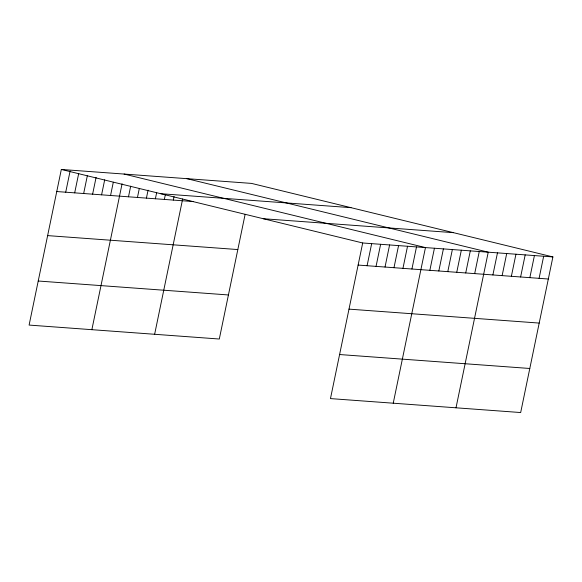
<?xml version="1.0" encoding="UTF-8"?>
<svg xmlns="http://www.w3.org/2000/svg" width="582" height="582" viewBox="0 0 582 582"><rect width="100%" height="100%" fill="white"/><g stroke="black" fill="none" stroke-linecap="round" stroke-linejoin="round"><path stroke-width="0.87" d="M552.9 256.924L362.695 242.978L330.467 398.597L520.672 412.543L552.9 256.924L251.533 183.403L61.328 169.457L29.1 325.076L219.305 339.022L245.131 214.3M65.722 192.198L70.109 170.999M74.685 192.853L78.716 173.421M83.655 193.515L87.315 175.844M92.618 194.17L96.095 177.386M101.588 194.832L104.695 179.809M110.558 195.487L113.301 182.231M91.869 329.681L122.082 183.774M128.491 196.803L130.681 186.196M137.454 197.458L139.287 188.626M146.424 198.113L148.068 190.161M155.387 198.775L156.667 192.591M164.357 199.43L165.273 195.014M173.32 200.084L174.054 196.556M154.637 334.279L182.653 198.979M367.089 265.727L371.665 243.64M376.052 266.381L380.628 244.295M385.022 267.036L389.598 244.949M393.985 267.698L398.561 245.611M402.955 268.353L407.531 246.266M411.925 269.008L416.494 246.921M393.236 403.202L425.464 247.583L124.097 174.054M429.858 270.324L434.427 248.238M438.821 270.979L443.397 248.892M447.791 271.641L452.359 249.554M456.754 272.296L461.33 250.209M465.724 272.951L470.3 250.871M474.686 273.613L479.262 251.526M456.004 407.807L488.233 252.181L186.866 178.659M492.896 274.944L497.472 252.857M502.135 275.621L506.704 253.534M511.374 276.297L515.943 254.218M520.614 276.981L525.182 254.894M529.846 277.658L534.422 255.571M539.085 278.334L543.661 256.247M160.778 193.719L350.982 207.665M56.752 191.543L193.209 201.547M263.246 218.716L453.451 232.662M47.629 235.608L237.834 249.554M358.119 265.065L548.324 279.011M38.223 281.011L228.428 294.958M348.996 309.129L539.201 323.075M339.59 354.533L529.795 368.479M61.328 169.457L362.695 242.978"/></g></svg>
